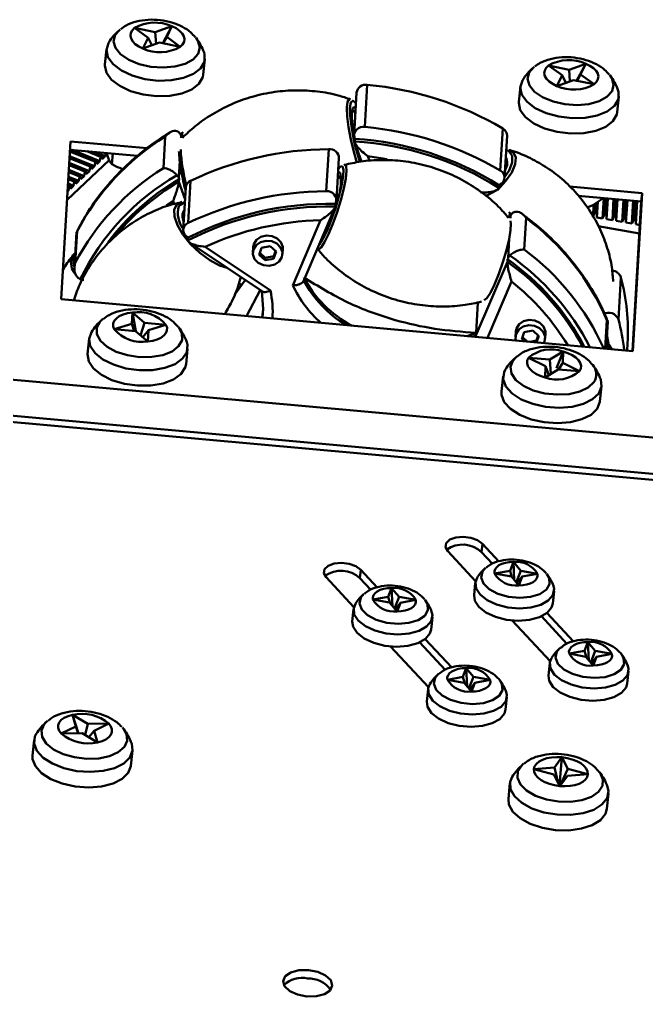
# Model space of a CAD drawing. Header units: millimetres. Extents: x 263 to 2983, y 441 to 2500.
# Drawn here: x 2104.6 to 2167.9, y 1631 to 1729.8 of the extents above; entities that cross this region are included whole.
import ezdxf

# ---------------------------------------------------------------- set-up
doc = ezdxf.new("R2010")
doc.units = ezdxf.units.MM
doc.header["$LTSCALE"] = 0.5
doc.layers.add('BOL', color=7, linetype='Continuous', lineweight=50)

msp = doc.modelspace()

# ---------------------------------------------------------------- linework, layer by layer
at = {"layer": 'BOL'}
for p, q in [((2118.288, 1728.494), (2119.959, 1729.104)), ((2119.959, 1729.104), (2119.037, 1727.385)), ((2119.959, 1729.104), (2119.441, 1728.018)), ((2114.754, 1728.79), (2114.663, 1728.716)), ((2117.558, 1727.929), (2116.193, 1728.926)), ((2116.193, 1728.926), (2118.288, 1728.494)), ((2118.288, 1728.494), (2118.36, 1727.324)), ((2117.04, 1726.843), (2117.558, 1727.929)), ((2118.711, 1727.452), (2117.04, 1726.843)), ((2117.558, 1727.929), (2117.948, 1727.174)), ((2120.806, 1727.02), (2118.711, 1727.452)), ((2119.441, 1728.018), (2119.074, 1727.378)), ((2119.441, 1728.018), (2120.806, 1727.02)), ((2122.407, 1727.92), (2122.358, 1727.981)), ((2113.353, 1726.801), (2113.192, 1725.241)), ((2123.14, 1724.218), (2123.3, 1725.778)), ((2160.109, 1724.709), (2161.781, 1725.319)), ((2161.781, 1725.319), (2160.858, 1723.6)), ((2161.781, 1725.319), (2161.262, 1724.233)), ((2156.575, 1725.005), (2156.484, 1724.931)), ((2159.379, 1724.144), (2158.015, 1725.141)), ((2158.015, 1725.141), (2160.109, 1724.709)), ((2160.109, 1724.709), (2160.182, 1723.539)), ((2161.262, 1724.233), (2160.895, 1723.592)), ((2161.262, 1724.233), (2162.627, 1723.235)), ((2164.228, 1724.135), (2164.18, 1724.195)), ((2139.709, 1723.177), (2139.455, 1718.919)), ((2158.861, 1723.057), (2159.379, 1724.144)), ((2160.532, 1723.667), (2158.861, 1723.057)), ((2159.379, 1724.144), (2159.77, 1723.389)), ((2162.627, 1723.235), (2160.532, 1723.667)), ((2138.619, 1722.395), (2138.366, 1718.137)), ((2155.174, 1723.016), (2155.013, 1721.455)), ((2164.961, 1720.433), (2165.121, 1721.993)), ((2138.457, 1720.894), (2138.527, 1720.839)), ((2121.115, 1718.383), (2120.764, 1718.163)), ((2121.085, 1717.886), (2120.961, 1718.25)), ((2138.374, 1718.275), (2138.341, 1718.267)), ((2153.139, 1714.523), (2153.393, 1718.78)), ((2108.772, 1701.501), (2109.724, 1717.467)), ((2109.724, 1717.467), (2117.479, 1716.765)), ((2119.111, 1714.772), (2119.302, 1717.966)), ((2120.904, 1718.038), (2120.892, 1717.838)), ((2120.904, 1718.038), (2120.949, 1717.908)), ((2120.965, 1718.174), (2120.949, 1717.908)), ((2121.068, 1717.87), (2120.965, 1718.174)), ((2138.449, 1717.727), (2138.404, 1717.857)), ((2138.433, 1717.461), (2138.449, 1717.727)), ((2138.456, 1717.331), (2139.106, 1715.428)), ((2153.574, 1713.773), (2153.828, 1718.031)), ((2112.232, 1715.408), (2109.664, 1716.453)), ((2112.338, 1715.508), (2109.672, 1716.592)), ((2109.674, 1716.622), (2116.5, 1716.004)), ((2112.693, 1715.46), (2109.881, 1716.603)), ((2112.763, 1715.908), (2111.388, 1716.467)), ((2112.869, 1716.008), (2111.841, 1716.426)), ((2113.225, 1715.96), (2112.146, 1716.399)), ((2113.225, 1715.96), (2113.277, 1716.296)), ((2113.351, 1716.289), (2113.599, 1715.632)), ((2135.558, 1712.418), (2135.811, 1716.675)), ((2138.602, 1716.532), (2138.518, 1716.861)), ((2138.936, 1715.39), (2138.602, 1716.532)), ((2138.794, 1716.319), (2138.801, 1716.321)), ((2153.89, 1716.54), (2153.742, 1716.595)), ((2109.373, 1711.573), (2113.629, 1715.576)), ((2111.63, 1714.461), (2109.594, 1715.289)), ((2111.7, 1714.909), (2109.622, 1715.754)), ((2111.807, 1715.009), (2109.63, 1715.893)), ((2112.162, 1714.96), (2109.636, 1715.987)), ((2112.162, 1714.96), (2112.232, 1715.408)), ((2112.338, 1715.508), (2112.232, 1715.408)), ((2112.375, 1715.161), (2112.338, 1715.508)), ((2112.375, 1715.161), (2112.693, 1715.46)), ((2112.693, 1715.46), (2112.763, 1715.908)), ((2112.869, 1716.008), (2112.763, 1715.908)), ((2112.907, 1715.661), (2112.869, 1716.008)), ((2112.907, 1715.661), (2113.225, 1715.96)), ((2114.004, 1716.23), (2113.894, 1715.16)), ((2120.753, 1715.504), (2120.65, 1713.78)), ((2136.585, 1711.512), (2136.839, 1715.769)), ((2139.769, 1715.956), (2139.928, 1715.489)), ((2110.637, 1713.909), (2109.539, 1714.356)), ((2110.744, 1714.009), (2109.547, 1714.496)), ((2111.099, 1713.961), (2109.553, 1714.59)), ((2111.169, 1714.409), (2109.58, 1715.055)), ((2111.275, 1714.509), (2109.589, 1715.194)), ((2111.099, 1713.961), (2111.169, 1714.409)), ((2111.275, 1714.509), (2111.169, 1714.409)), ((2111.313, 1714.162), (2111.275, 1714.509)), ((2111.313, 1714.162), (2111.63, 1714.461)), ((2111.63, 1714.461), (2111.7, 1714.909)), ((2111.807, 1715.009), (2111.7, 1714.909)), ((2111.844, 1714.662), (2111.807, 1715.009)), ((2111.844, 1714.662), (2112.162, 1714.96)), ((2136.881, 1714.309), (2136.746, 1714.212)), ((2137.169, 1714.938), (2137.076, 1714.943)), ((2110.106, 1713.409), (2109.497, 1713.657)), ((2110.212, 1713.509), (2109.505, 1713.797)), ((2110.567, 1713.461), (2109.511, 1713.891)), ((2110.036, 1712.961), (2110.106, 1713.409)), ((2110.212, 1713.509), (2110.106, 1713.409)), ((2110.25, 1713.162), (2110.212, 1713.509)), ((2110.25, 1713.162), (2110.567, 1713.461)), ((2110.567, 1713.461), (2110.637, 1713.909)), ((2110.744, 1714.009), (2110.637, 1713.909)), ((2110.781, 1713.662), (2110.744, 1714.009)), ((2110.781, 1713.662), (2111.099, 1713.961)), ((2120.65, 1713.78), (2120.695, 1713.651)), ((2120.679, 1713.385), (2120.695, 1713.651)), ((2120.679, 1713.385), (2121.29, 1711.597)), ((2121.849, 1713.473), (2121.595, 1709.216)), ((2109.421, 1712.383), (2109.505, 1712.462)), ((2109.505, 1712.462), (2109.427, 1712.493)), ((2109.574, 1712.91), (2109.455, 1712.958)), ((2109.681, 1713.01), (2109.464, 1713.098)), ((2110.036, 1712.961), (2109.469, 1713.192)), ((2109.505, 1712.462), (2109.574, 1712.91)), ((2109.681, 1713.01), (2109.574, 1712.91)), ((2109.718, 1712.663), (2109.681, 1713.01)), ((2109.718, 1712.663), (2110.036, 1712.961)), ((2121.362, 1712.797), (2121.108, 1708.539)), ((2151.706, 1711.944), (2152.789, 1712.549)), ((2152.991, 1712.784), (2153.007, 1713.05)), ((2153.138, 1713.123), (2153.007, 1713.05)), ((2160.133, 1712.905), (2167.477, 1712.24)), ((2120.096, 1711.438), (2119.422, 1710.972)), ((2120.201, 1711.13), (2120.096, 1711.438)), ((2136.666, 1711.688), (2136.597, 1711.71)), ((2136.666, 1711.688), (2136.597, 1711.71)), ((2161.027, 1711.974), (2167.391, 1711.398)), ((2162.507, 1711.032), (2163.518, 1711.676)), ((2162.959, 1711.32), (2162.893, 1710.215)), ((2162.991, 1711.341), (2162.898, 1709.784)), ((2163.608, 1711.741), (2163.485, 1709.679)), ((2163.525, 1711.748), (2163.518, 1711.676)), ((2163.777, 1711.725), (2163.678, 1710.075)), ((2163.974, 1711.708), (2163.875, 1710.04)), ((2164.005, 1711.705), (2163.88, 1709.608)), ((2164.595, 1711.651), (2164.467, 1709.503)), ((2164.764, 1711.636), (2164.66, 1709.899)), ((2164.961, 1711.618), (2164.856, 1709.864)), ((2164.992, 1711.615), (2164.862, 1709.432)), ((2165.582, 1711.562), (2165.449, 1709.327)), ((2165.751, 1711.547), (2165.642, 1709.723)), ((2165.948, 1711.529), (2165.838, 1709.688)), ((2165.979, 1711.526), (2165.843, 1709.256)), ((2166.569, 1711.473), (2166.43, 1709.151)), ((2167.391, 1711.398), (2166.489, 1696.277)), ((2167.477, 1712.24), (2166.525, 1696.274)), ((2166.737, 1711.457), (2166.623, 1709.548)), ((2166.935, 1711.44), (2166.82, 1709.512)), ((2166.966, 1711.437), (2166.825, 1709.081)), ((2167.391, 1711.398), (2167.477, 1712.24)), ((2133.253, 1703.346), (2136.426, 1710.762)), ((2136.458, 1710.877), (2136.474, 1711.143)), ((2136.474, 1711.143), (2136.527, 1711.269)), ((2161.917, 1710.793), (2162.507, 1711.032)), ((2162.577, 1711.077), (2162.504, 1709.854)), ((2162.753, 1711.189), (2162.697, 1710.251)), ((2132.174, 1702.91), (2134.991, 1709.493)), ((2136.013, 1709.797), (2136.054, 1709.784)), ((2136.013, 1709.797), (2136.054, 1709.784)), ((2154.153, 1710.138), (2153.978, 1709.728)), ((2154.142, 1710.071), (2153.995, 1709.727)), ((2154.256, 1710.107), (2154.015, 1710.294)), ((2154.142, 1710.071), (2154.126, 1709.805)), ((2154.18, 1709.931), (2154.126, 1709.805)), ((2154.166, 1709.692), (2154.18, 1709.931)), ((2155.748, 1709.721), (2155.558, 1706.528)), ((2162.504, 1709.854), (2162.697, 1710.251)), ((2162.697, 1710.251), (2162.893, 1710.215)), ((2162.898, 1709.784), (2162.893, 1710.215)), ((2163.485, 1709.679), (2162.898, 1709.784)), ((2163.485, 1709.679), (2163.678, 1710.075)), ((2163.678, 1710.075), (2163.875, 1710.04)), ((2163.88, 1709.608), (2163.875, 1710.04)), ((2164.467, 1709.503), (2163.88, 1709.608)), ((2164.467, 1709.503), (2164.66, 1709.899)), ((2164.66, 1709.899), (2164.856, 1709.864)), ((2164.862, 1709.432), (2164.856, 1709.864)), ((2165.449, 1709.327), (2164.862, 1709.432)), ((2165.449, 1709.327), (2165.642, 1709.723)), ((2165.642, 1709.723), (2165.838, 1709.688)), ((2165.843, 1709.256), (2165.838, 1709.688)), ((2166.43, 1709.151), (2166.623, 1709.548)), ((2166.623, 1709.548), (2166.82, 1709.512)), ((2166.825, 1709.081), (2166.82, 1709.512)), ((2110.396, 1708.382), (2110.205, 1705.189)), ((2167.197, 1708.152), (2163.047, 1708.895)), ((2166.43, 1709.151), (2165.843, 1709.256)), ((2167.248, 1709.005), (2166.825, 1709.081)), ((2110.327, 1708.274), (2110.115, 1704.717)), ((2121.493, 1707.821), (2121.619, 1707.737)), ((2121.603, 1707.47), (2121.619, 1707.737)), ((2153.926, 1705.673), (2154.042, 1707.623)), ((2121.786, 1707.213), (2129.118, 1702.274)), ((2123.337, 1706.82), (2129.913, 1702.391)), ((2128.172, 1706.778), (2128.14, 1706.246)), ((2129.028, 1706.71), (2128.777, 1705.996)), ((2129.888, 1706.871), (2129.028, 1706.71)), ((2130.497, 1706.318), (2129.888, 1706.871)), ((2131.134, 1706.068), (2131.166, 1706.6)), ((2128.777, 1705.996), (2129.387, 1705.443)), ((2128.852, 1706.209), (2129.402, 1705.709)), ((2129.402, 1705.709), (2129.387, 1705.443)), ((2129.387, 1705.443), (2130.246, 1705.604)), ((2129.402, 1705.709), (2130.262, 1705.87)), ((2130.246, 1705.604), (2130.497, 1706.318)), ((2130.262, 1705.87), (2130.246, 1705.604)), ((2130.262, 1705.87), (2130.438, 1706.371)), ((2153.857, 1705.281), (2153.872, 1705.548)), ((2153.926, 1705.673), (2153.872, 1705.548)), ((2150.677, 1697.85), (2153.857, 1705.281)), ((2126.284, 1701.947), (2127.381, 1703.444)), ((2165.33, 1703.72), (2165.076, 1699.462)), ((2127.073, 1702.988), (2126.708, 1703.059)), ((2154.271, 1703.292), (2151.837, 1697.603)), ((2166.525, 1696.274), (2108.772, 1701.501)), ((2127.517, 1699.805), (2128.883, 1702.432)), ((2129.09, 1699.662), (2129.181, 1700.515)), ((2150.693, 1698.116), (2150.876, 1701.191)), ((2112.976, 1699.493), (2112.918, 1699.445)), ((2115.905, 1699.011), (2115.972, 1700.163)), ((2115.972, 1700.163), (2116.321, 1698.295)), ((2115.972, 1700.163), (2117.213, 1699.125)), ((2114.139, 1698.474), (2115.905, 1699.011)), ((2115.905, 1699.011), (2116.144, 1698.294)), ((2117.213, 1699.125), (2116.8, 1697.858)), ((2117.213, 1699.125), (2119.369, 1698.93)), ((2119.369, 1698.93), (2117.603, 1698.394)), ((2163.752, 1696.525), (2163.923, 1699.4)), ((2163.828, 1696.518), (2163.993, 1699.27)), ((2111.607, 1697.53), (2111.447, 1695.97)), ((2116.296, 1698.28), (2114.139, 1698.474)), ((2117.536, 1697.241), (2116.296, 1698.28)), ((2117.603, 1698.394), (2117.022, 1697.672)), ((2117.603, 1698.394), (2117.536, 1697.241)), ((2149.812, 1697.787), (2150.693, 1698.116)), ((2150.388, 1697.735), (2150.677, 1697.85)), ((2150.677, 1697.85), (2150.693, 1698.116)), ((2150.699, 1697.706), (2150.677, 1697.85)), ((2154.705, 1698.243), (2154.674, 1697.711)), ((2155.562, 1698.175), (2155.311, 1697.461)), ((2155.386, 1697.673), (2155.864, 1697.239)), ((2156.422, 1698.336), (2155.562, 1698.175)), ((2157.031, 1697.782), (2156.422, 1698.336)), ((2156.796, 1697.334), (2156.972, 1697.836)), ((2156.81, 1697.153), (2157.031, 1697.782)), ((2157.668, 1697.532), (2157.7, 1698.064)), ((2163.896, 1697.656), (2164.004, 1697.065)), ((2163.912, 1697.922), (2164.069, 1697.024)), ((2155.311, 1697.461), (2155.521, 1697.27)), ((2156.149, 1697.213), (2156.796, 1697.334)), ((2156.796, 1697.334), (2156.785, 1697.156)), ((2165.966, 1696.325), (2166.009, 1697.051)), ((2121.394, 1694.947), (2121.555, 1696.507)), ((2154.801, 1695.711), (2154.739, 1695.66)), ((2157.704, 1694.758), (2156.003, 1695.596)), ((2156.003, 1695.596), (2158.16, 1695.415)), ((2158.16, 1695.415), (2159.488, 1696.231)), ((2159.488, 1696.231), (2158.808, 1694.547)), ((2159.488, 1696.231), (2159.447, 1695.076)), ((2157.663, 1693.603), (2157.704, 1694.758)), ((2157.704, 1694.758), (2158.061, 1693.848)), ((2158.16, 1695.415), (2158.248, 1693.963)), ((2159.447, 1695.076), (2159.026, 1694.416)), ((2159.447, 1695.076), (2161.148, 1694.238)), ((2181.949, 1686.317), (2092.332, 1694.428)), ((2153.429, 1693.745), (2153.268, 1692.184)), ((2158.99, 1694.419), (2157.663, 1693.603)), ((2161.148, 1694.238), (2158.99, 1694.419)), ((2163.216, 1691.162), (2163.376, 1692.722)), ((2181.71, 1682.676), (2092.093, 1690.787)), ((2092.079, 1690.17), (2181.695, 1682.059)), ((2151.345, 1676.793), (2151.259, 1675.951)), ((2151.345, 1676.793), (2153, 1675.013)), ((2150.65, 1673.01), (2147.833, 1676.041)), ((2151.259, 1675.951), (2152.354, 1674.773)), ((2154.124, 1674.064), (2154.463, 1674.948)), ((2154.463, 1674.948), (2154.552, 1673.123)), ((2154.463, 1674.948), (2155.208, 1674.057)), ((2139.05, 1674.16), (2138.964, 1673.318)), ((2139.05, 1674.16), (2140.705, 1672.38)), ((2152.567, 1673.779), (2154.124, 1674.064)), ((2154.124, 1674.064), (2154.289, 1673.494)), ((2155.208, 1674.057), (2154.748, 1672.888)), ((2155.208, 1674.057), (2156.901, 1673.751)), ((2138.355, 1670.377), (2135.538, 1673.408)), ((2138.964, 1673.318), (2140.059, 1672.14)), ((2150.616, 1672.827), (2150.488, 1671.579)), ((2154.26, 1673.473), (2152.567, 1673.779)), ((2155.004, 1672.582), (2154.26, 1673.473)), ((2155.343, 1673.466), (2154.829, 1672.792)), ((2155.343, 1673.466), (2155.004, 1672.582)), ((2156.901, 1673.751), (2155.343, 1673.466)), ((2157.86, 1673.722), (2157.808, 1673.787)), ((2141.83, 1671.431), (2142.168, 1672.315)), ((2142.168, 1672.315), (2142.257, 1670.49)), ((2142.168, 1672.315), (2142.913, 1671.424)), ((2158.446, 1670.761), (2158.574, 1672.009)), ((2140.272, 1671.146), (2141.83, 1671.431)), ((2141.965, 1670.84), (2140.272, 1671.146)), ((2141.83, 1671.431), (2141.994, 1670.861)), ((2142.709, 1669.949), (2141.965, 1670.84)), ((2142.913, 1671.424), (2142.453, 1670.256)), ((2142.913, 1671.424), (2144.606, 1671.118)), ((2144.606, 1671.118), (2143.048, 1670.833)), ((2145.565, 1671.09), (2145.513, 1671.154)), ((2138.321, 1670.194), (2138.193, 1668.946)), ((2143.048, 1670.833), (2142.534, 1670.159)), ((2143.048, 1670.833), (2142.709, 1669.949)), ((2146.151, 1668.128), (2146.279, 1669.376)), ((2158.177, 1664.914), (2154.34, 1669.041)), ((2157.297, 1669.456), (2159.88, 1666.678)), ((2157.853, 1669.793), (2160.526, 1666.917)), ((2145.558, 1667.16), (2148.231, 1664.285)), ((2145.882, 1662.282), (2142.045, 1666.408)), ((2145.002, 1666.823), (2147.585, 1664.045)), ((2160.093, 1665.683), (2161.651, 1665.969)), ((2161.651, 1665.969), (2161.989, 1666.852)), ((2161.651, 1665.969), (2161.815, 1665.398)), ((2161.989, 1666.852), (2162.078, 1665.028)), ((2161.989, 1666.852), (2162.734, 1665.962)), ((2162.734, 1665.962), (2162.274, 1664.793)), ((2162.734, 1665.962), (2164.427, 1665.656)), ((2161.786, 1665.377), (2160.093, 1665.683)), ((2162.531, 1664.486), (2161.786, 1665.377)), ((2162.869, 1665.37), (2162.355, 1664.696)), ((2162.869, 1665.37), (2162.531, 1664.486)), ((2164.427, 1665.656), (2162.869, 1665.37)), ((2165.386, 1665.627), (2165.334, 1665.691)), ((2149.356, 1663.336), (2149.695, 1664.22)), ((2149.695, 1664.22), (2149.783, 1662.395)), ((2149.695, 1664.22), (2150.439, 1663.329)), ((2158.143, 1664.732), (2158.014, 1663.483)), ((2147.798, 1663.051), (2149.356, 1663.336)), ((2149.491, 1662.744), (2147.798, 1663.051)), ((2149.356, 1663.336), (2149.52, 1662.766)), ((2150.439, 1663.329), (2149.98, 1662.16)), ((2150.439, 1663.329), (2152.132, 1663.023)), ((2152.132, 1663.023), (2150.574, 1662.738)), ((2153.091, 1662.994), (2153.039, 1663.059)), ((2165.972, 1662.665), (2166.101, 1663.913)), ((2145.848, 1662.099), (2145.719, 1660.851)), ((2150.236, 1661.854), (2149.491, 1662.744)), ((2150.574, 1662.738), (2150.06, 1662.063)), ((2150.574, 1662.738), (2150.236, 1661.854)), ((2153.677, 1660.032), (2153.806, 1661.281)), ((2110.268, 1658.327), (2109.922, 1659.496)), ((2109.922, 1659.496), (2110.519, 1657.626)), ((2109.922, 1659.496), (2111.477, 1658.578)), ((2107.404, 1658.891), (2107.353, 1658.848)), ((2108.772, 1657.602), (2110.268, 1658.327)), ((2110.268, 1658.327), (2110.502, 1657.626)), ((2111.477, 1658.578), (2111.187, 1657.463)), ((2111.477, 1658.578), (2113.606, 1658.608)), ((2113.606, 1658.608), (2112.11, 1657.883)), ((2115.096, 1658.052), (2114.968, 1658.205)), ((2110.901, 1657.632), (2108.772, 1657.602)), ((2112.456, 1656.714), (2110.901, 1657.632)), ((2112.11, 1657.883), (2111.582, 1657.23)), ((2112.11, 1657.883), (2112.456, 1656.714)), ((2106.042, 1656.933), (2105.882, 1655.372)), ((2115.829, 1654.35), (2115.99, 1655.91)), ((2158.611, 1654.183), (2159.377, 1655.209)), ((2159.377, 1655.209), (2159.118, 1652.367)), ((2159.377, 1655.209), (2159.975, 1654.053)), ((2155.497, 1654.553), (2155.429, 1654.496)), ((2156.538, 1654.013), (2158.611, 1654.183)), ((2158.611, 1654.183), (2158.977, 1652.64)), ((2159.975, 1654.053), (2159.201, 1652.361)), ((2159.975, 1654.053), (2161.993, 1653.494)), ((2158.556, 1653.455), (2156.538, 1654.013)), ((2159.154, 1652.298), (2158.556, 1653.455)), ((2159.919, 1653.325), (2159.154, 1652.298)), ((2161.993, 1653.494), (2159.919, 1653.325)), ((2154.119, 1652.581), (2153.958, 1651.021)), ((2163.906, 1649.998), (2164.066, 1651.559))]:
    msp.add_line(p, q, dxfattribs=at)
at = {"layer": 'BOL', "flags": 128}
for points in [[(2120.806, 1727.02), (2121.046, 1727.259), (2121.189, 1727.526), (2121.228, 1727.809), (2121.163, 1728.099), (2120.995, 1728.384), (2120.731, 1728.653), (2120.381, 1728.897), (2119.959, 1729.104)], [(2114.663, 1728.716), (2114.248, 1728.221), (2114.08, 1727.575), (2114.264, 1726.905), (2114.786, 1726.264), (2115.603, 1725.705), (2116.648, 1725.273), (2117.838, 1725.003), (2119.076, 1724.917), (2120.261, 1725.021), (2121.297, 1725.308), (2122.101, 1725.754), (2122.607, 1726.323), (2122.775, 1726.969), (2122.591, 1727.639), (2122.407, 1727.92)], [(2116.193, 1728.926), (2115.953, 1728.687), (2115.81, 1728.421), (2115.771, 1728.138), (2115.836, 1727.848), (2116.004, 1727.563), (2116.268, 1727.293), (2116.618, 1727.05), (2117.04, 1726.843)], [(2113.575, 1727.442), (2113.555, 1727.408), (2113.346, 1726.703), (2113.507, 1725.969), (2114.025, 1725.258), (2114.862, 1724.623), (2115.956, 1724.112), (2117.225, 1723.763), (2118.577, 1723.601), (2119.91, 1723.638), (2121.125, 1723.872), (2122.133, 1724.286), (2122.859, 1724.848), (2123.248, 1725.517), (2123.273, 1726.243), (2123.213, 1726.451)], [(2113.192, 1725.241), (2113.186, 1725.143), (2113.346, 1724.408), (2113.864, 1723.697), (2114.701, 1723.063), (2115.795, 1722.552), (2117.065, 1722.202), (2118.417, 1722.04), (2119.749, 1722.078), (2120.965, 1722.312), (2121.973, 1722.725), (2122.698, 1723.287), (2123.088, 1723.956), (2123.14, 1724.218)], [(2162.627, 1723.235), (2162.867, 1723.474), (2163.01, 1723.74), (2163.049, 1724.024), (2162.984, 1724.314), (2162.816, 1724.599), (2162.552, 1724.868), (2162.203, 1725.111), (2161.781, 1725.319)], [(2156.484, 1724.931), (2156.069, 1724.436), (2155.901, 1723.79), (2156.086, 1723.12), (2156.607, 1722.479), (2157.424, 1721.92), (2158.47, 1721.488), (2159.659, 1721.218), (2160.897, 1721.131), (2162.082, 1721.236), (2163.118, 1721.523), (2163.922, 1721.969), (2164.429, 1722.538), (2164.596, 1723.184), (2164.412, 1723.854), (2164.228, 1724.135)], [(2158.015, 1725.141), (2157.774, 1724.902), (2157.631, 1724.636), (2157.592, 1724.352), (2157.658, 1724.062), (2157.826, 1723.777), (2158.089, 1723.508), (2158.439, 1723.265), (2158.861, 1723.057)], [(2155.397, 1723.657), (2155.376, 1723.622), (2155.167, 1722.918), (2155.328, 1722.183), (2155.846, 1721.472), (2156.683, 1720.838), (2157.777, 1720.327), (2159.047, 1719.978), (2160.398, 1719.816), (2161.731, 1719.853), (2162.947, 1720.087), (2163.954, 1720.501), (2164.68, 1721.063), (2165.069, 1721.732), (2165.094, 1722.458), (2165.034, 1722.666)], [(2138.643, 1715.34), (2138.33, 1716.424), (2138.036, 1717.67), (2137.812, 1718.892), (2137.677, 1719.99), (2137.642, 1720.877), (2137.709, 1721.479), (2137.873, 1721.748), (2137.986, 1721.751)], [(2138.518, 1716.861), (2138.312, 1717.765), (2138.097, 1718.968), (2137.975, 1720.034), (2137.957, 1720.868), (2138.044, 1721.396), (2138.23, 1721.572), (2138.321, 1721.542)], [(2138.321, 1721.542), (2138.497, 1721.379), (2138.554, 1721.302)], [(2155.013, 1721.455), (2155.007, 1721.358), (2155.167, 1720.623), (2155.685, 1719.912), (2156.522, 1719.277), (2157.616, 1718.766), (2158.886, 1718.417), (2160.238, 1718.255), (2161.571, 1718.293), (2162.786, 1718.527), (2163.794, 1718.94), (2164.52, 1719.502), (2164.909, 1720.171), (2164.961, 1720.433)], [(2138.365, 1718.109), (2138.247, 1718.823), (2138.15, 1719.745), (2138.15, 1720.441), (2138.248, 1720.841), (2138.434, 1720.907), (2138.457, 1720.894)], [(2138.159, 1720.622), (2138.313, 1720.562), (2138.496, 1720.33)], [(2138.446, 1717.693), (2138.432, 1717.764), (2138.426, 1717.794)], [(2139.054, 1715.454), (2138.986, 1715.654), (2138.707, 1716.593)], [(2152.847, 1712.539), (2153.685, 1713.43), (2154.307, 1714.326), (2154.662, 1715.153), (2154.721, 1715.845), (2154.48, 1716.346), (2154.059, 1716.588)], [(2153.578, 1713.843), (2154.027, 1714.535), (2154.344, 1715.34), (2154.352, 1715.997), (2154.052, 1716.445), (2153.89, 1716.54)], [(2141.701, 1715.674), (2141.283, 1715.746), (2139.769, 1715.956)], [(2153.613, 1714.424), (2153.766, 1714.979), (2153.676, 1715.483)], [(2134.653, 1706.579), (2134.762, 1706.536), (2135.031, 1706.74), (2135.386, 1707.274), (2135.797, 1708.096), (2136.232, 1709.139), (2136.655, 1710.319), (2137.032, 1711.539), (2137.332, 1712.702), (2137.532, 1713.712), (2137.614, 1714.489), (2137.573, 1714.968), (2137.411, 1715.112), (2137.396, 1715.109)], [(2134.816, 1706.998), (2134.869, 1707.059), (2135.225, 1707.61), (2135.636, 1708.453), (2136.067, 1709.514), (2136.478, 1710.697), (2136.834, 1711.899), (2137.102, 1713.011), (2137.26, 1713.936), (2137.292, 1714.592), (2137.196, 1714.919), (2137.169, 1714.938)], [(2137.076, 1714.943), (2136.981, 1714.889), (2136.773, 1714.661)], [(2136.97, 1714.303), (2136.907, 1714.315), (2136.881, 1714.309)], [(2137.067, 1714.002), (2136.962, 1713.945), (2136.712, 1713.631)], [(2120.975, 1711.342), (2120.476, 1711.093), (2120.206, 1710.585), (2120.221, 1709.867), (2120.521, 1708.997), (2121.081, 1708.045), (2121.856, 1707.089), (2122.783, 1706.206), (2123.788, 1705.467), (2124.788, 1704.933), (2125.548, 1704.679)], [(2121.273, 1711.319), (2121.258, 1711.315), (2120.758, 1711.03), (2120.669, 1710.906)], [(2151.529, 1701.406), (2151.798, 1701.615), (2152.153, 1702.166), (2152.565, 1703.009), (2152.995, 1704.069), (2153.407, 1705.253), (2153.762, 1706.454), (2154.031, 1707.567), (2154.188, 1708.492), (2154.22, 1709.147), (2154.161, 1709.425)], [(2131.075, 1705.773), (2131.128, 1706.265), (2130.954, 1706.741), (2130.58, 1707.128), (2130.062, 1707.367), (2129.479, 1707.422), (2128.921, 1707.284), (2128.471, 1706.975), (2128.199, 1706.541), (2128.146, 1706.049), (2128.32, 1705.573), (2128.694, 1705.186), (2129.212, 1704.947), (2129.795, 1704.892), (2130.353, 1705.029), (2130.803, 1705.339), (2131.075, 1705.773)], [(2131.166, 1706.6), (2131.16, 1706.798), (2130.986, 1707.274), (2130.612, 1707.66), (2130.094, 1707.9), (2129.511, 1707.954), (2128.953, 1707.817), (2128.503, 1707.507), (2128.231, 1707.073), (2128.172, 1706.778)], [(2110.107, 1706.1), (2110.013, 1705.976), (2109.746, 1705.315)], [(2110.194, 1706.042), (2110.003, 1705.511), (2110.06, 1704.956)], [(2109.746, 1705.315), (2109.843, 1704.631), (2110.119, 1704.174)], [(2110.06, 1704.956), (2110.107, 1704.835), (2110.12, 1704.807)], [(2129.111, 1699.66), (2129.178, 1700.526), (2129.053, 1702.318)], [(2115.972, 1700.163), (2115.477, 1700.091), (2115.031, 1699.965), (2114.651, 1699.791), (2114.352, 1699.574), (2114.145, 1699.325), (2114.039, 1699.051), (2114.037, 1698.764), (2114.139, 1698.474)], [(2112.918, 1699.445), (2112.718, 1699.251), (2112.376, 1698.638), (2112.382, 1697.973), (2112.736, 1697.311), (2113.41, 1696.704), (2114.35, 1696.203), (2115.478, 1695.847), (2116.703, 1695.665), (2117.927, 1695.673)], [(2117.536, 1697.241), (2118.031, 1697.314), (2118.477, 1697.439), (2118.857, 1697.614), (2119.156, 1697.83), (2119.363, 1698.08), (2119.469, 1698.353), (2119.472, 1698.641), (2119.369, 1698.93)], [(2117.927, 1695.673), (2119.051, 1695.87), (2119.982, 1696.239), (2120.646, 1696.751), (2120.989, 1697.364), (2120.982, 1698.029), (2120.661, 1698.649)], [(2120.661, 1698.649), (2120.628, 1698.691), (2120.62, 1698.701)], [(2157.543, 1697.087), (2157.609, 1697.237), (2157.662, 1697.73), (2157.488, 1698.206), (2157.114, 1698.593), (2156.596, 1698.832), (2156.013, 1698.887), (2155.455, 1698.749), (2155.005, 1698.44), (2154.733, 1698.006), (2154.68, 1697.513), (2154.715, 1697.343)], [(2157.7, 1698.064), (2157.694, 1698.262), (2157.52, 1698.738), (2157.145, 1699.125), (2156.628, 1699.364), (2156.045, 1699.419), (2155.487, 1699.281), (2155.037, 1698.972), (2154.765, 1698.538), (2154.705, 1698.243)], [(2111.83, 1698.171), (2111.606, 1697.52), (2111.722, 1696.786), (2112.199, 1696.069), (2113, 1695.423), (2114.067, 1694.895), (2115.321, 1694.524), (2116.667, 1694.339), (2118.008, 1694.352)], [(2118.008, 1694.352), (2119.243, 1694.563), (2120.28, 1694.956), (2121.043, 1695.502), (2121.475, 1696.161), (2121.544, 1696.883), (2121.467, 1697.18)], [(2164.035, 1696.499), (2164.017, 1696.71), (2163.865, 1697.138)], [(2164.262, 1696.479), (2164.186, 1696.764), (2163.973, 1697.156)], [(2111.447, 1695.97), (2111.446, 1695.96), (2111.562, 1695.226), (2112.038, 1694.509), (2112.84, 1693.862), (2113.907, 1693.334), (2115.16, 1692.964), (2116.507, 1692.778), (2117.848, 1692.792)], [(2154.739, 1695.66), (2154.406, 1695.297), (2154.162, 1694.663), (2154.27, 1693.994), (2154.721, 1693.342), (2155.479, 1692.761), (2156.481, 1692.298), (2157.648, 1691.99), (2158.883, 1691.863), (2160.088, 1691.926), (2161.165, 1692.175), (2162.025, 1692.589), (2162.601, 1693.135)], [(2156.003, 1695.596), (2155.874, 1695.326), (2155.85, 1695.041), (2155.93, 1694.751), (2156.111, 1694.468), (2156.388, 1694.202), (2156.748, 1693.963), (2157.179, 1693.761), (2157.663, 1693.603)], [(2161.148, 1694.238), (2161.276, 1694.508), (2161.301, 1694.793), (2161.221, 1695.083), (2161.04, 1695.366), (2160.763, 1695.632), (2160.403, 1695.871), (2159.972, 1696.073), (2159.488, 1696.231)], [(2117.848, 1692.792), (2119.082, 1693.003), (2120.12, 1693.396), (2120.883, 1693.942), (2121.315, 1694.6), (2121.394, 1694.947)], [(2153.651, 1694.386), (2153.525, 1694.134), (2153.433, 1693.414), (2153.71, 1692.681), (2154.334, 1691.989), (2155.261, 1691.389), (2156.42, 1690.926), (2157.727, 1690.634), (2159.084, 1690.535), (2160.39, 1690.636), (2161.548, 1690.929), (2162.474, 1691.394), (2163.097, 1691.995)], [(2163.097, 1691.995), (2163.372, 1692.688), (2163.288, 1693.395)], [(2153.268, 1692.184), (2153.272, 1691.854), (2153.549, 1691.12), (2154.174, 1690.428), (2155.101, 1689.828), (2156.26, 1689.365), (2157.567, 1689.073), (2158.923, 1688.974), (2160.229, 1689.075), (2161.388, 1689.369), (2162.313, 1689.833), (2162.936, 1690.434)], [(2162.936, 1690.434), (2163.212, 1691.127), (2163.216, 1691.162)], [(2147.833, 1676.041), (2147.606, 1676.456), (2147.682, 1676.866), (2148.048, 1677.208), (2148.648, 1677.429), (2149.392, 1677.495), (2150.166, 1677.398), (2150.852, 1677.151), (2151.345, 1676.793)], [(2135.538, 1673.408), (2135.311, 1673.824), (2135.387, 1674.233), (2135.753, 1674.575), (2136.353, 1674.796), (2137.097, 1674.863), (2137.871, 1674.765), (2138.557, 1674.519), (2139.05, 1674.16)], [(2154.463, 1674.948), (2154.046, 1674.928), (2153.655, 1674.863), (2153.305, 1674.756), (2153.01, 1674.611), (2152.782, 1674.434), (2152.628, 1674.23), (2152.556, 1674.009), (2152.567, 1673.779)], [(2151.665, 1674.359), (2151.342, 1673.981), (2151.201, 1673.381), (2151.436, 1672.763), (2152.022, 1672.192), (2152.896, 1671.73), (2153.963, 1671.429), (2155.107, 1671.319)], [(2150.794, 1673.34), (2150.63, 1672.923), (2150.689, 1672.282), (2151.095, 1671.653), (2151.812, 1671.092), (2152.776, 1670.648), (2153.902, 1670.362), (2155.089, 1670.259)], [(2155.004, 1672.582), (2155.422, 1672.602), (2155.813, 1672.667), (2156.163, 1672.774), (2156.457, 1672.919), (2156.686, 1673.096), (2156.839, 1673.299), (2156.912, 1673.521), (2156.901, 1673.751)], [(2155.107, 1671.319), (2156.204, 1671.414), (2157.136, 1671.703), (2157.801, 1672.155), (2158.128, 1672.72), (2158.08, 1673.337), (2157.86, 1673.722)], [(2142.168, 1672.315), (2141.751, 1672.295), (2141.36, 1672.23), (2141.01, 1672.123), (2140.715, 1671.978), (2140.487, 1671.801), (2140.334, 1671.598), (2140.261, 1671.376), (2140.272, 1671.146)], [(2155.089, 1670.259), (2156.233, 1670.347), (2157.231, 1670.62), (2157.995, 1671.052), (2158.457, 1671.606), (2158.575, 1672.231), (2158.504, 1672.547)], [(2139.37, 1671.726), (2139.047, 1671.348), (2138.906, 1670.749), (2139.141, 1670.13), (2139.728, 1669.559), (2140.601, 1669.098), (2141.668, 1668.796), (2142.812, 1668.687)], [(2142.709, 1669.949), (2143.127, 1669.969), (2143.518, 1670.034), (2143.868, 1670.141), (2144.162, 1670.286), (2144.391, 1670.463), (2144.544, 1670.667), (2144.617, 1670.888), (2144.606, 1671.118)], [(2142.812, 1668.687), (2143.909, 1668.782), (2144.841, 1669.07), (2145.506, 1669.522), (2145.833, 1670.087), (2145.785, 1670.705), (2145.565, 1671.09)], [(2150.488, 1671.579), (2150.561, 1671.033), (2150.966, 1670.404), (2151.683, 1669.843), (2152.647, 1669.4), (2153.773, 1669.114), (2154.961, 1669.011)], [(2138.5, 1670.707), (2138.335, 1670.29), (2138.394, 1669.649), (2138.8, 1669.02), (2139.517, 1668.459), (2140.481, 1668.016), (2141.607, 1667.73), (2142.794, 1667.626)], [(2142.794, 1667.626), (2143.938, 1667.715), (2144.936, 1667.987), (2145.7, 1668.419), (2146.162, 1668.973), (2146.281, 1669.599), (2146.209, 1669.914)], [(2154.961, 1669.011), (2156.104, 1669.099), (2157.102, 1669.372), (2157.866, 1669.804), (2158.328, 1670.357), (2158.446, 1670.761)], [(2138.193, 1668.946), (2138.266, 1668.401), (2138.672, 1667.772), (2139.388, 1667.211), (2140.353, 1666.767), (2141.478, 1666.481), (2142.666, 1666.378)], [(2142.666, 1666.378), (2143.809, 1666.466), (2144.808, 1666.739), (2145.572, 1667.171), (2146.033, 1667.725), (2146.151, 1668.128)], [(2159.191, 1666.264), (2158.869, 1665.885), (2158.727, 1665.286), (2158.962, 1664.667), (2159.549, 1664.096), (2160.423, 1663.635), (2161.489, 1663.333), (2162.633, 1663.224)], [(2161.989, 1666.852), (2161.572, 1666.832), (2161.181, 1666.768), (2160.831, 1666.661), (2160.537, 1666.516), (2160.308, 1666.338), (2160.155, 1666.135), (2160.082, 1665.914), (2160.093, 1665.683)], [(2158.321, 1665.244), (2158.157, 1664.828), (2158.215, 1664.186), (2158.621, 1663.557), (2159.338, 1662.996), (2160.302, 1662.553), (2161.428, 1662.267), (2162.615, 1662.164)], [(2162.531, 1664.486), (2162.948, 1664.506), (2163.339, 1664.571), (2163.689, 1664.678), (2163.983, 1664.823), (2164.212, 1665.001), (2164.365, 1665.204), (2164.438, 1665.425), (2164.427, 1665.656)], [(2162.633, 1663.224), (2163.731, 1663.319), (2164.662, 1663.608), (2165.327, 1664.059), (2165.654, 1664.624), (2165.606, 1665.242), (2165.386, 1665.627)], [(2149.695, 1664.22), (2149.277, 1664.2), (2148.886, 1664.135), (2148.536, 1664.028), (2148.242, 1663.883), (2148.013, 1663.705), (2147.86, 1663.502), (2147.787, 1663.281), (2147.798, 1663.051)], [(2162.615, 1662.164), (2163.759, 1662.252), (2164.757, 1662.525), (2165.521, 1662.957), (2165.983, 1663.51), (2166.102, 1664.136), (2166.03, 1664.452)], [(2146.896, 1663.631), (2146.574, 1663.253), (2146.432, 1662.653), (2146.668, 1662.034), (2147.254, 1661.463), (2148.128, 1661.002), (2149.194, 1660.7), (2150.338, 1660.591)], [(2150.236, 1661.854), (2150.653, 1661.874), (2151.044, 1661.938), (2151.394, 1662.045), (2151.689, 1662.19), (2151.917, 1662.368), (2152.07, 1662.571), (2152.143, 1662.792), (2152.132, 1663.023)], [(2150.338, 1660.591), (2151.436, 1660.686), (2152.367, 1660.975), (2153.033, 1661.427), (2153.359, 1661.992), (2153.311, 1662.609), (2153.091, 1662.994)], [(2158.014, 1663.483), (2158.087, 1662.938), (2158.493, 1662.309), (2159.209, 1661.748), (2160.174, 1661.305), (2161.299, 1661.019), (2162.487, 1660.915)], [(2146.026, 1662.612), (2145.862, 1662.195), (2145.92, 1661.554), (2146.326, 1660.925), (2147.043, 1660.363), (2148.007, 1659.92), (2149.133, 1659.634), (2150.32, 1659.531)], [(2162.487, 1660.915), (2163.631, 1661.004), (2164.629, 1661.276), (2165.393, 1661.708), (2165.855, 1662.262), (2165.972, 1662.665)], [(2150.32, 1659.531), (2151.464, 1659.619), (2152.462, 1659.892), (2153.226, 1660.324), (2153.688, 1660.878), (2153.807, 1661.503), (2153.736, 1661.819)], [(2145.719, 1660.851), (2145.792, 1660.305), (2146.198, 1659.676), (2146.915, 1659.115), (2147.879, 1658.672), (2149.005, 1658.386), (2150.192, 1658.283)], [(2150.192, 1658.283), (2151.336, 1658.371), (2152.334, 1658.643), (2153.098, 1659.076), (2153.56, 1659.629), (2153.677, 1660.032)], [(2109.922, 1659.496), (2109.474, 1659.371), (2109.093, 1659.197), (2108.792, 1658.982), (2108.583, 1658.733), (2108.475, 1658.46), (2108.471, 1658.173), (2108.571, 1657.883), (2108.772, 1657.602)], [(2107.353, 1658.848), (2107.07, 1658.553), (2106.786, 1657.928), (2106.853, 1657.259), (2107.266, 1656.603), (2107.991, 1656.011), (2108.969, 1655.532), (2110.121, 1655.205), (2111.353, 1655.056), (2112.567, 1655.097), (2113.663, 1655.325), (2114.553, 1655.721), (2115.164, 1656.254), (2115.448, 1656.88), (2115.38, 1657.548), (2115.096, 1658.052)], [(2112.456, 1656.714), (2112.904, 1656.839), (2113.285, 1657.013), (2113.586, 1657.228), (2113.795, 1657.477), (2113.903, 1657.75), (2113.907, 1658.037), (2113.807, 1658.327), (2113.606, 1658.608)], [(2106.265, 1657.574), (2106.134, 1657.311), (2106.048, 1656.591), (2106.33, 1655.858), (2106.96, 1655.167), (2107.891, 1654.568), (2109.053, 1654.108), (2110.361, 1653.819), (2111.718, 1653.722), (2113.022, 1653.827), (2114.178, 1654.123), (2115.099, 1654.59), (2115.717, 1655.193), (2115.987, 1655.887), (2115.902, 1656.583)], [(2105.882, 1655.372), (2105.888, 1655.03), (2106.17, 1654.297), (2106.8, 1653.606), (2107.73, 1653.008), (2108.893, 1652.547), (2110.201, 1652.258), (2111.557, 1652.162), (2112.862, 1652.266), (2114.017, 1652.563), (2114.939, 1653.03), (2115.557, 1653.632), (2115.827, 1654.326), (2115.829, 1654.35)], [(2159.377, 1655.209), (2158.842, 1655.232), (2158.325, 1655.198), (2157.843, 1655.108), (2157.416, 1654.967), (2157.06, 1654.779), (2156.788, 1654.551), (2156.612, 1654.293), (2156.538, 1654.013)], [(2161.993, 1653.494), (2161.962, 1653.783), (2161.828, 1654.071), (2161.595, 1654.346), (2161.273, 1654.599), (2160.873, 1654.82), (2160.412, 1654.999), (2159.907, 1655.131), (2159.377, 1655.209)], [(2155.429, 1654.496), (2155.315, 1654.392), (2154.919, 1653.792), (2154.868, 1653.132), (2155.168, 1652.465), (2155.794, 1651.847), (2156.696, 1651.325), (2157.8, 1650.944), (2159.016, 1650.733)], [(2154.341, 1653.222), (2154.141, 1652.724), (2154.178, 1651.994), (2154.58, 1651.269), (2155.316, 1650.603), (2156.333, 1650.046), (2157.554, 1649.64), (2158.889, 1649.413)], [(2156.538, 1654.013), (2156.569, 1653.724), (2156.703, 1653.437), (2156.936, 1653.161), (2157.258, 1652.908), (2157.658, 1652.687), (2158.119, 1652.508), (2158.624, 1652.376), (2159.154, 1652.298)], [(2159.016, 1650.733), (2160.247, 1650.711), (2161.393, 1650.878), (2162.36, 1651.221), (2163.071, 1651.712), (2163.468, 1652.312), (2163.518, 1652.973), (2163.218, 1653.639), (2163.173, 1653.7)], [(2159.154, 1652.298), (2159.688, 1652.275), (2160.206, 1652.309), (2160.688, 1652.399), (2161.115, 1652.54), (2161.471, 1652.729), (2161.743, 1652.956), (2161.919, 1653.215), (2161.993, 1653.494)], [(2158.889, 1649.413), (2160.24, 1649.384), (2161.505, 1649.553), (2162.591, 1649.91), (2163.418, 1650.427), (2163.924, 1651.065), (2164.072, 1651.778), (2163.979, 1652.231)], [(2153.958, 1651.021), (2154.018, 1650.433), (2154.42, 1649.708), (2155.156, 1649.043), (2156.173, 1648.486), (2157.394, 1648.079), (2158.729, 1647.853)], [(2158.729, 1647.853), (2160.079, 1647.823), (2161.345, 1647.993), (2162.431, 1648.349), (2163.258, 1648.866), (2163.764, 1649.505), (2163.906, 1649.998)], [(2133.761, 1633.693), (2134.708, 1633.505), (2135.498, 1633.144), (2136.012, 1632.663), (2136.171, 1632.137), (2135.951, 1631.645), (2135.386, 1631.262), (2134.561, 1631.047), (2133.603, 1631.032), (2132.656, 1631.219), (2131.866, 1631.581), (2131.352, 1632.061), (2131.193, 1632.588), (2131.412, 1633.08), (2131.978, 1633.462), (2132.803, 1633.678), (2133.761, 1633.693)]]:
    msp.add_lwpolyline(points, dxfattribs=at)
at = {"layer": 'BOL'}
for centre, radius, start, end in [((2118.252, 1725.3), 4.17, 65.82873, 119.5799), ((2118.156, 1724.633), 5.373, 130.54445, 148.48304), ((2118.156, 1724.633), 5.373, 19.77755, 37.71613), ((2118.747, 1730.647), 4.17, 245.82813, 299.57954), ((2160.073, 1721.514), 4.17, 65.82988, 119.57779), ((2159.977, 1720.848), 5.373, 130.54445, 148.48304), ((2139.555, 1722.242), 0.947, 80.61329, 170.70987), ((2136.731, 1690.414), 32.897, 59.57086, 84.80624), ((2160.568, 1726.862), 4.17, 245.82954, 299.57813), ((2159.977, 1720.848), 5.373, 19.77755, 37.71613), ((2120.128, 1717.768), 0.822, 19.1694, 41.21578), ((2139.268, 1718.054), 0.885, 77.77258, 192.80765), ((2136.477, 1686.157), 32.897, 59.57086, 84.80624), ((2153.011, 1718.058), 0.817, 358.10735, 62.16993), ((2132.497, 1696.774), 24.964, 121.90831, 152.28962), ((2136.473, 1686.366), 31.157, 57.98392, 86.39324), ((2136.489, 1686.632), 31.157, 57.98387, 86.39325), ((2140.083, 1717.813), 19.267, 183.47567, 194.35604), ((2135.934, 1684.098), 32.577, 90.21492, 115.61656), ((2135.908, 1715.749), 0.932, 1.26786, 95.92305), ((2152.619, 1715.281), 1.227, 324.72735, 28.44856), ((2132.306, 1693.58), 24.964, 121.90842, 152.28951), ((2131.653, 1713.423), 5.389, 333.24506, 9.39592), ((2152.786, 1713.823), 0.783, 296.7166, 63.20757), ((2132.465, 1693.121), 24.114, 119.77043, 154.42735), ((2133.178, 1692.37), 24.672, 120.39481, 142.96641), ((2133.373, 1691.843), 25.004, 120.51041, 140.92097), ((2119.874, 1713.511), 0.822, 19.16123, 41.21931), ((2122.175, 1712.725), 0.816, 113.52488, 174.94957), ((2135.68, 1679.84), 32.578, 90.21537, 115.6164), ((2135.669, 1711.528), 0.897, 343.22259, 97.11048), ((2123.187, 1710.21), 2.613, 164.53379, 217.444), ((2122.19, 1709.91), 1.16, 146.08809, 207.08556), ((2135.713, 1680.031), 30.854, 88.61744, 117.21419), ((2135.729, 1680.297), 30.855, 88.61788, 117.21375), ((2123.36, 1714.481), 13.541, 331.17944, 342.48676), ((2122.21, 1709.651), 1.119, 154.02791, 199.14929), ((2135.688, 1679.709), 29.792, 91.33938, 114.49226), ((2154.92, 1709.61), 0.806, 134.21623, 156.55902), ((2140.575, 1689.305), 25.437, 23.38195, 53.38208), ((2121.895, 1708.493), 0.783, 112.54958, 239.11871), ((2140.344, 1686.069), 25.496, 24.24785, 53.36437), ((2139.635, 1685.244), 24.798, 27.56183, 54.96019), ((2154.666, 1705.353), 0.806, 134.20972, 156.56553), ((2139.703, 1685.214), 25.229, 26.99674, 55.19536), ((2139.804, 1685.133), 24.565, 28.1768, 55.10484), ((2111.11, 1704.626), 1.166, 250.13283, 267.5899), ((2143.556, 1708.826), 11.601, 207.62911, 238.86579), ((2143.777, 1709.273), 11.867, 207.94309, 241.48081), ((2164.392, 1703.401), 0.991, 18.76204, 86.84875), ((2145.04, 1698.286), 21.005, 356.62991, 14.99242), ((2142.92, 1708.025), 11.901, 205.45797, 228.39948), ((2139.565, 1684.56), 23.816, 31.12142, 51.86499), ((2120.269, 1700.242), 9.88, 356.08851, 12.55947), ((2116.573, 1696.524), 3.688, 40.70873, 99.37831), ((2164.082, 1699.086), 1.064, 20.71088, 120.64822), ((2116.411, 1695.362), 5.373, 130.54445, 148.48304), ((2116.411, 1695.362), 5.373, 19.77755, 37.71613), ((2144.537, 1693.984), 21.257, 6.39727, 14.93464), ((2116.935, 1700.88), 3.688, 220.70819, 279.37863), ((2158.232, 1691.577), 5.373, 130.54445, 148.48304), ((2158.283, 1692.963), 3.483, 69.76815, 130.89345), ((2158.232, 1691.577), 5.373, 19.77755, 37.71613), ((2161.433, 1693.923), 1.409, 325.95333, 41.86895), ((2158.867, 1696.872), 3.483, 249.76989, 310.89171), ((2149.348, 1673.914), 2.793, 46.83298, 125.64991), ((2154.772, 1672.496), 2.471, 30.52, 97.17358), ((2137.053, 1671.281), 2.793, 46.83298, 125.64991), ((2154.459, 1671.093), 4.299, 130.54445, 148.48304), ((2154.696, 1675.034), 2.471, 210.52088, 277.1727), ((2154.459, 1671.093), 4.299, 19.77755, 37.71613), ((2142.477, 1669.863), 2.471, 30.52, 97.17358), ((2142.164, 1668.46), 4.299, 130.54445, 148.48304), ((2142.401, 1672.401), 2.471, 210.52088, 277.1727), ((2142.164, 1668.46), 4.299, 19.77755, 37.71613), ((2161.985, 1662.997), 4.299, 130.54445, 148.48304), ((2162.298, 1664.401), 2.471, 30.52059, 97.17237), ((2162.222, 1666.938), 2.471, 210.52146, 277.17149), ((2161.985, 1662.997), 4.299, 19.77755, 37.71613), ((2150.003, 1661.768), 2.471, 30.52059, 97.17237), ((2149.69, 1660.364), 4.299, 130.54445, 148.48304), ((2149.927, 1664.306), 2.471, 210.52146, 277.17149), ((2149.69, 1660.364), 4.299, 19.77755, 37.71613), ((2110.877, 1655.37), 4.235, 49.86923, 103.03546), ((2110.846, 1654.765), 5.373, 130.54445, 148.48304), ((2110.846, 1654.765), 5.373, 19.77755, 37.71613), ((2111.501, 1660.84), 4.235, 229.86888, 283.03512), ((2158.922, 1650.413), 5.373, 130.54445, 148.48304), ((2158.922, 1650.413), 5.373, 19.77755, 37.71613), ((2133.097, 1630.295), 2.62, 77.26061, 133.88266), ((2133.774, 1630.134), 2.719, 35.13914, 92.08567)]:
    msp.add_arc(centre, radius, start, end, dxfattribs=at)
for points, knots in [([(2122.32, 1727.996), (2122.173, 1728.167), (2121.813, 1728.585), (2121.019, 1729.085), (2119.983, 1729.51), (2118.794, 1729.753), (2117.555, 1729.795), (2116.381, 1729.614), (2115.453, 1729.278), (2114.977, 1728.949), (2114.795, 1728.824)], [0, 0, 0, 0, 0.086856, 0.212426, 0.350071, 0.49077, 0.632137, 0.777371, 0.915111, 1, 1, 1, 1]), ([(2164.142, 1724.211), (2163.994, 1724.382), (2163.634, 1724.8), (2162.84, 1725.299), (2161.804, 1725.725), (2160.615, 1725.968), (2159.376, 1726.01), (2158.202, 1725.829), (2157.274, 1725.492), (2156.798, 1725.164), (2156.617, 1725.039)], [0, 0, 0, 0, 0.086861, 0.212431, 0.350075, 0.490769, 0.632138, 0.777374, 0.915113, 1, 1, 1, 1]), ([(2138.016, 1721.707), (2137.606, 1721.85), (2136.524, 1722.226), (2134.676, 1722.542), (2132.523, 1722.671), (2130.3, 1722.503), (2128.087, 1722.032), (2125.955, 1721.259), (2124.022, 1720.241), (2122.367, 1719.105), (2121.444, 1718.229), (2121.029, 1717.835)], [0, 0, 0, 0, 0.071094, 0.18757, 0.304942, 0.422842, 0.550299, 0.673212, 0.791735, 0.906177, 1, 1, 1, 1]), ([(2138.341, 1718.267), (2138.291, 1718.579), (2138.187, 1719.213), (2138.142, 1719.992), (2138.139, 1720.485), (2138.253, 1720.669), (2138.213, 1720.652), (2138.208, 1720.65)], [0, 0, 0, 0, 0.253499, 0.517032, 0.776031, 0.971765, 1, 1, 1, 1]), ([(2119.733, 1718.342), (2119.486, 1718.19), (2118.426, 1717.541), (2116.691, 1716.238), (2114.63, 1714.369), (2112.828, 1712.313), (2111.383, 1710.291), (2110.668, 1708.91), (2110.359, 1708.312)], [0, 0, 0, 0, 0.0600675, 0.257638, 0.4551988, 0.6526014, 0.8498064, 1, 1, 1, 1]), ([(2119.302, 1717.966), (2119.303, 1717.967), (2119.4, 1718.087), (2119.623, 1718.305), (2119.986, 1718.498), (2120.313, 1718.536), (2120.568, 1718.473), (2120.687, 1718.364), (2120.746, 1718.31)], [0, 0, 0, 0, 0.0033559, 0.2572955, 0.5259634, 0.7216593, 0.8604907, 1, 1, 1, 1]), ([(2120.929, 1718.267), (2120.94, 1718.269), (2120.964, 1718.275), (2120.964, 1718.21), (2120.965, 1718.174)], [0, 0, 0, 0, 0.443448, 1, 1, 1, 1]), ([(2138.433, 1717.461), (2138.438, 1717.413), (2138.449, 1717.318), (2138.567, 1717.102), (2138.81, 1716.788), (2139.229, 1716.376), (2139.577, 1716.095), (2139.767, 1715.957), (2139.769, 1715.956)], [0, 0, 0, 0, 0.107631, 0.21441, 0.382753, 0.663937, 0.997026, 1, 1, 1, 1]), ([(2120.675, 1716.454), (2120.691, 1716.183), (2120.722, 1715.622), (2120.881, 1714.559), (2121.088, 1713.503), (2121.254, 1712.841), (2121.326, 1712.557)], [0, 0, 0, 0, 0.254367, 0.526468, 0.796887, 1, 1, 1, 1]), ([(2164.55, 1703.295), (2164.515, 1703.776), (2164.435, 1704.908), (2163.992, 1706.691), (2163.27, 1708.591), (2162.246, 1710.446), (2160.947, 1712.173), (2159.408, 1713.692), (2157.742, 1714.937), (2156.003, 1715.872), (2154.754, 1716.41), (2154.096, 1716.569), (2154.034, 1716.584)], [0, 0, 0, 0, 0.081674, 0.192309, 0.304753, 0.418213, 0.541183, 0.659925, 0.774206, 0.884027, 0.98909, 1, 1, 1, 1]), ([(2113.599, 1715.632), (2113.614, 1715.605), (2113.71, 1715.418), (2113.81, 1715.279), (2113.894, 1715.16)], [0, 0, 0, 0, 0.1459766, 1, 1, 1, 1]), ([(2153.983, 1709.721), (2153.703, 1710.053), (2152.963, 1710.931), (2151.532, 1712.148), (2149.742, 1713.361), (2147.741, 1714.354), (2145.593, 1715.081), (2143.361, 1715.507), (2141.176, 1715.621), (2139.174, 1715.493), (2137.936, 1715.213), (2137.383, 1715.088)], [0, 0, 0, 0, 0.071034, 0.187725, 0.305269, 0.423316, 0.550906, 0.67394, 0.792593, 0.907187, 1, 1, 1, 1]), ([(2113.894, 1715.16), (2114.019, 1715.096), (2114.421, 1714.89), (2114.838, 1714.72), (2115.125, 1714.603)], [0, 0, 0, 0, 0.309697, 1, 1, 1, 1]), ([(2120.492, 1714.052), (2120.433, 1714.114), (2120.316, 1714.238), (2120.068, 1714.424), (2119.754, 1714.606), (2119.41, 1714.737), (2119.202, 1714.77), (2119.112, 1714.772), (2119.111, 1714.772)], [0, 0, 0, 0, 0.139515, 0.278332, 0.474033, 0.742693, 0.996641, 1, 1, 1, 1]), ([(2120.679, 1713.385), (2120.673, 1713.334), (2120.662, 1713.234), (2120.602, 1712.977), (2120.49, 1712.581), (2120.311, 1712.032), (2120.17, 1711.64), (2120.096, 1711.44), (2120.096, 1711.438)], [0, 0, 0, 0, 0.107637, 0.214429, 0.382772, 0.663946, 0.997022, 1, 1, 1, 1]), ([(2152.991, 1712.784), (2152.978, 1712.742), (2152.953, 1712.658), (2152.784, 1712.535), (2152.453, 1712.405), (2151.898, 1712.306), (2151.44, 1712.285), (2151.192, 1712.286), (2151.19, 1712.286)], [0, 0, 0, 0, 0.107632, 0.214423, 0.382775, 0.663941, 0.997016, 1, 1, 1, 1]), ([(2121.019, 1711.324), (2120.599, 1711.235), (2119.546, 1711.012), (2117.897, 1710.35), (2116.125, 1709.381), (2114.434, 1708.117), (2112.905, 1706.595), (2111.618, 1704.859), (2110.645, 1703.117), (2110.231, 1701.928), (2110.042, 1701.386)], [0, 0, 0, 0, 0.085014, 0.212937, 0.343134, 0.474621, 0.617666, 0.755831, 0.888807, 1, 1, 1, 1]), ([(2134.991, 1709.493), (2134.993, 1709.494), (2135.192, 1709.615), (2135.562, 1709.865), (2136.014, 1710.239), (2136.286, 1710.531), (2136.426, 1710.736), (2136.447, 1710.83), (2136.458, 1710.877)], [0, 0, 0, 0, 0.002986, 0.336059, 0.617237, 0.785583, 0.892368, 1, 1, 1, 1]), ([(2154.358, 1710.188), (2154.421, 1710.237), (2154.546, 1710.335), (2154.802, 1710.376), (2155.121, 1710.31), (2155.461, 1710.087), (2155.662, 1709.851), (2155.747, 1709.723), (2155.748, 1709.721)], [0, 0, 0, 0, 0.1395122, 0.2783369, 0.4740496, 0.7427034, 0.9966584, 1, 1, 1, 1]), ([(2154.142, 1710.071), (2154.147, 1710.107), (2154.156, 1710.172), (2154.183, 1710.164), (2154.195, 1710.16)], [0, 0, 0, 0, 0.549692, 1, 1, 1, 1]), ([(2163.973, 1699.324), (2163.896, 1699.519), (2163.493, 1700.533), (2162.559, 1702.304), (2161.066, 1704.575), (2159.29, 1706.696), (2157.389, 1708.573), (2155.987, 1709.647), (2155.343, 1710.14)], [0, 0, 0, 0, 0.046628, 0.24282, 0.439196, 0.635787, 0.832574, 1, 1, 1, 1]), ([(2110.396, 1708.382), (2110.395, 1708.382), (2110.353, 1708.352), (2110.34, 1708.313), (2110.327, 1708.274)], [0, 0, 0, 0, 0.013061, 1, 1, 1, 1]), ([(2123.337, 1706.82), (2123.335, 1706.82), (2123.088, 1706.839), (2122.634, 1706.901), (2122.093, 1707.047), (2121.779, 1707.205), (2121.625, 1707.342), (2121.611, 1707.427), (2121.603, 1707.47)], [0, 0, 0, 0, 0.002976, 0.336055, 0.617221, 0.785564, 0.892368, 1, 1, 1, 1]), ([(2134.664, 1706.615), (2134.939, 1706.289), (2135.674, 1705.418), (2137.1, 1704.207), (2138.889, 1702.993), (2140.891, 1702), (2143.039, 1701.274), (2145.27, 1700.848), (2147.455, 1700.734), (2149.454, 1700.861), (2150.689, 1701.14), (2151.24, 1701.265)], [0, 0, 0, 0, 0.069839, 0.18674, 0.304495, 0.422755, 0.550574, 0.67383, 0.792697, 0.907497, 1, 1, 1, 1]), ([(2155.558, 1706.528), (2155.556, 1706.528), (2155.465, 1706.533), (2155.248, 1706.519), (2154.889, 1706.419), (2154.557, 1706.264), (2154.294, 1706.1), (2154.167, 1705.987), (2154.104, 1705.93)], [0, 0, 0, 0, 0.003373, 0.257315, 0.525966, 0.721659, 0.860492, 1, 1, 1, 1]), ([(2110.129, 1706.106), (2109.793, 1705.702), (2109.351, 1705.172), (2109.023, 1704.547), (2108.945, 1704.398)], [0, 0, 0, 0, 0.761276, 1, 1, 1, 1]), ([(2110.714, 1703.53), (2110.634, 1703.569), (2110.475, 1703.648), (2110.278, 1703.889), (2110.128, 1704.248), (2110.092, 1704.709), (2110.156, 1705.035), (2110.205, 1705.187), (2110.205, 1705.189)], [0, 0, 0, 0, 0.1395092, 0.2783318, 0.4740342, 0.7426801, 0.9966299, 1, 1, 1, 1]), ([(2154.271, 1703.292), (2154.271, 1703.294), (2154.212, 1703.498), (2154.101, 1703.903), (2153.968, 1704.465), (2153.892, 1704.869), (2153.857, 1705.13), (2153.857, 1705.231), (2153.857, 1705.281)], [0, 0, 0, 0, 0.002971, 0.336052, 0.617236, 0.785579, 0.89237, 1, 1, 1, 1]), ([(2125.306, 1700.005), (2125.581, 1700.485), (2126.186, 1701.54), (2126.697, 1702.825), (2126.872, 1703.612), (2126.906, 1703.764)], [0, 0, 0, 0, 0.402471, 0.884853, 1, 1, 1, 1]), ([(2133.294, 1703.712), (2134.747, 1702.822), (2137.619, 1701.063), (2142.157, 1699.419), (2146.533, 1698.427), (2149.295, 1698.221), (2150.693, 1698.116)], [0, 0, 0, 0, 0.282957, 0.558872, 0.776682, 1, 1, 1, 1]), ([(2132.174, 1702.91), (2132.177, 1702.91), (2132.279, 1702.91), (2132.499, 1702.926), (2132.807, 1702.999), (2133.058, 1703.122), (2133.21, 1703.245), (2133.234, 1703.326), (2133.241, 1703.351)], [0, 0, 0, 0, 0.005408, 0.213005, 0.455818, 0.683456, 0.904394, 1, 1, 1, 1]), ([(2129.913, 1702.391), (2129.911, 1702.39), (2129.824, 1702.346), (2129.636, 1702.269), (2129.386, 1702.217), (2129.202, 1702.222), (2129.144, 1702.269), (2129.125, 1702.284)], [0, 0, 0, 0, 0.006788, 0.268411, 0.574408, 0.861261, 1, 1, 1, 1]), ([(2120.586, 1698.713), (2120.437, 1698.886), (2120.076, 1699.307), (2119.281, 1699.809), (2118.247, 1700.236), (2117.059, 1700.481), (2115.82, 1700.525), (2114.648, 1700.343), (2113.688, 1700.011), (2113.211, 1699.644), (2113.018, 1699.496)], [0, 0, 0, 0, 0.087143, 0.211393, 0.347631, 0.486964, 0.626946, 0.770726, 0.907196, 1, 1, 1, 1]), ([(2163.986, 1699.271), (2163.988, 1699.276), (2164.016, 1699.328), (2163.967, 1699.367), (2163.924, 1699.399), (2163.923, 1699.4)], [0, 0, 0, 0, 0.089834, 0.988106, 1, 1, 1, 1]), ([(2162.442, 1694.884), (2162.297, 1695.059), (2161.945, 1695.482), (2161.164, 1695.991), (2160.141, 1696.428), (2158.96, 1696.686), (2157.722, 1696.744), (2156.503, 1696.57), (2155.517, 1696.238), (2155.027, 1695.854), (2154.85, 1695.716)], [0, 0, 0, 0, 0.086018, 0.208746, 0.343652, 0.482234, 0.621338, 0.763993, 0.914931, 1, 1, 1, 1]), ([(2164.413, 1696.465), (2164.369, 1696.548), (2164.233, 1696.806), (2164.054, 1697.023), (2163.933, 1697.17)], [0, 0, 0, 0, 0.323262, 1, 1, 1, 1]), ([(2157.783, 1673.817), (2157.593, 1674.008), (2157.191, 1674.411), (2156.358, 1674.843), (2155.357, 1675.137), (2154.251, 1675.238), (2153.152, 1675.112), (2152.274, 1674.829), (2151.855, 1674.481), (2151.71, 1674.36)], [0, 0, 0, 0, 0.127753, 0.270633, 0.425284, 0.581014, 0.74064, 0.910036, 1, 1, 1, 1]), ([(2145.488, 1671.185), (2145.298, 1671.375), (2144.896, 1671.779), (2144.063, 1672.21), (2143.062, 1672.505), (2141.956, 1672.606), (2140.857, 1672.479), (2139.979, 1672.196), (2139.56, 1671.848), (2139.415, 1671.727)], [0, 0, 0, 0, 0.127753, 0.270633, 0.425284, 0.581014, 0.740639, 0.910038, 1, 1, 1, 1]), ([(2165.309, 1665.722), (2165.119, 1665.912), (2164.717, 1666.316), (2163.884, 1666.747), (2162.884, 1667.042), (2161.777, 1667.143), (2160.678, 1667.016), (2159.8, 1666.733), (2159.381, 1666.385), (2159.236, 1666.265)], [0, 0, 0, 0, 0.127746, 0.270634, 0.42528, 0.581012, 0.740638, 0.910035, 1, 1, 1, 1]), ([(2153.014, 1663.089), (2152.824, 1663.28), (2152.422, 1663.683), (2151.589, 1664.114), (2150.589, 1664.409), (2149.482, 1664.51), (2148.383, 1664.384), (2147.506, 1664.101), (2147.087, 1663.753), (2146.941, 1663.632)], [0, 0, 0, 0, 0.127746, 0.270634, 0.42528, 0.581011, 0.740638, 0.910037, 1, 1, 1, 1]), ([(2114.912, 1658.271), (2114.744, 1658.436), (2114.333, 1658.839), (2113.492, 1659.327), (2112.405, 1659.715), (2111.197, 1659.913), (2109.956, 1659.906), (2108.811, 1659.666), (2107.956, 1659.327), (2107.571, 1658.992), (2107.452, 1658.888)], [0, 0, 0, 0, 0.091406, 0.224349, 0.365591, 0.508211, 0.652122, 0.800859, 0.938135, 1, 1, 1, 1]), ([(2163.14, 1653.714), (2162.986, 1653.897), (2162.623, 1654.329), (2161.827, 1654.843), (2160.799, 1655.275), (2159.615, 1655.527), (2158.376, 1655.579), (2157.159, 1655.397), (2156.188, 1655.066), (2155.712, 1654.687), (2155.549, 1654.557)], [0, 0, 0, 0, 0.09073, 0.21381, 0.348957, 0.487509, 0.626637, 0.769414, 0.920653, 1, 1, 1, 1])]:
    msp.add_open_spline(points, degree=3, knots=knots, dxfattribs=at)

doc.saveas('drawing.dxf')
